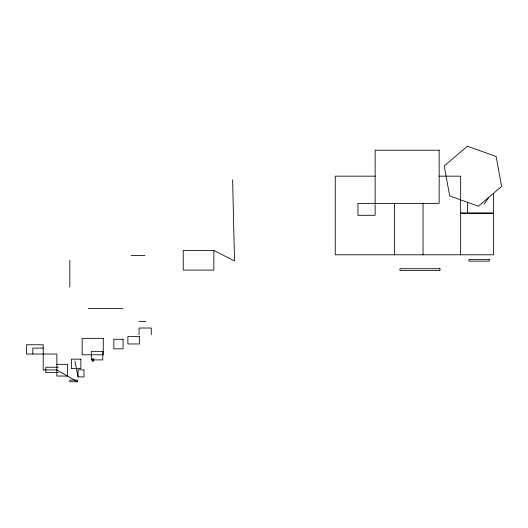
<?xml version="1.0" encoding="UTF-8"?>
<svg xmlns="http://www.w3.org/2000/svg" width="528" height="528" viewBox="0 0 528 528"><rect width="100%" height="100%" fill="white"/><g stroke="black" fill="none" stroke-linecap="round" stroke-linejoin="round"><path stroke-width="0.79" d="M484.103 204.125L488.783 197.333M375.151 176.167L335.254 176.167L335.254 254.793L493.449 254.793L493.449 213.569L460.64 213.569M439.157 176.167L460.64 176.167L460.64 254.793M460.64 212.896L493.462 212.896L493.462 193.36M213.84 250.411L183.229 250.411L183.229 270.098L213.84 270.098L213.84 250.411L234.524 260.938L232.61 179.863M131.135 255.473L144.89 255.473M88.268 308.636L122.991 308.636M139.075 321.407L145.774 321.407M43.21 348.104L32.815 348.104L32.815 354.031M74.983 361.126L78.078 376.946L83.998 376.946L83.998 369.811L78.078 369.811L78.078 376.946M56.866 364.34L67.505 364.34L67.505 376.061L56.866 376.061L56.866 354.031L26.4 354.031L26.4 344.764L43.21 344.764L43.21 369.937L56.866 369.937L77.398 381.757L77.398 380.087L69.821 380.087L69.821 381.757L77.398 381.757M58.337 367.25L45.791 367.25L45.791 372.464L58.337 372.464M467.524 202.297L467.524 212.896M423.053 203.366L423.053 254.793M394.475 203.366L394.475 254.793M151.272 334.712L151.272 328.027L139.036 328.027L139.036 334.712M69.821 260.337L69.821 287.107M467.412 146.243L444.206 165.977L449.698 195.941L478.394 206.171L501.6 186.437L496.109 156.473L467.412 146.243M439.157 150.203L375.151 150.203L375.151 215.299L357.951 215.299L357.951 203.366L439.157 203.366L439.157 150.203M489.304 259.479L468.91 259.479L468.91 261.149L489.304 261.149L489.304 259.479M439.982 268.699L399.953 268.699L399.953 270.481L439.982 270.481L439.982 268.699M139.418 336.62L127.882 336.62L127.882 343.959L139.418 343.959L139.418 336.62M103.283 338.349L82.157 338.349L82.157 354.776L103.283 354.776L103.283 338.349M123.09 339.293L113.817 339.293L113.817 348.83L123.09 348.83L123.09 339.293M102.775 351.351L91.331 351.351L91.331 359.898L102.775 359.898L102.775 351.351M93.7 358.934L92.222 358.934L92.222 361.126L93.7 361.126L93.7 358.934M80.857 359.165L71.425 359.165L71.425 368.603L80.857 368.603L80.857 359.165"/></g></svg>
